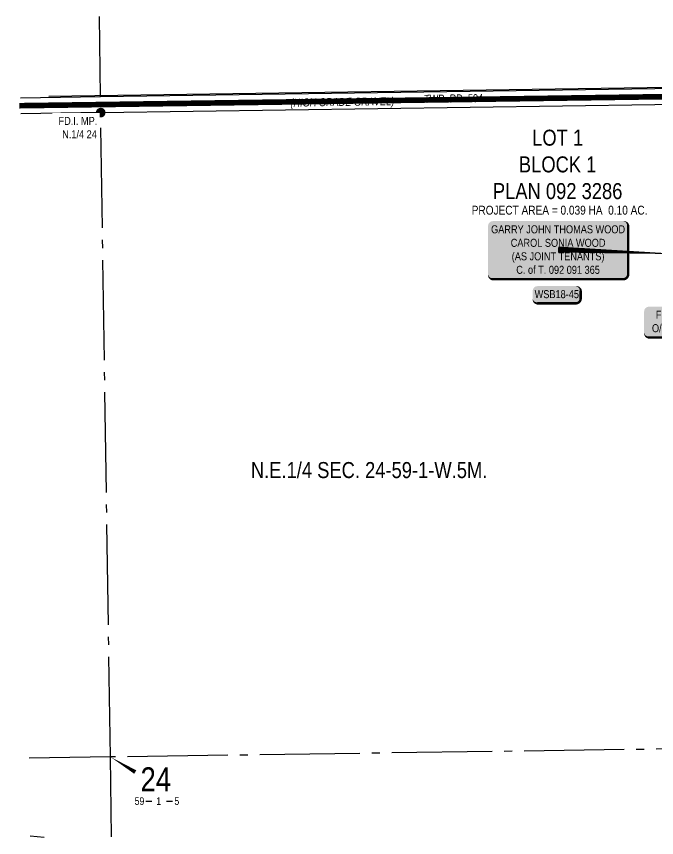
# Model space of a CAD drawing. Extents: x 57693 to 70573, y 5994359 to 6008381.
# Drawn here: x 64283 to 65082, y 5994359 to 5995384 of the extents above; entities that cross this region are included whole.
import ezdxf
from ezdxf.enums import TextEntityAlignment as Align

# ---------------------------------------------------------------- set-up
doc = ezdxf.new("R2010")
doc.units = 0
doc.header["$LTSCALE"] = 5
doc.linetypes.add('foc-QUARTERLINE', pattern=[33, 25, -3, 2, -3])
for name, color, linetype in [('10', 1, 'Continuous'), ('44', 7, 'Continuous'), ('9', 3, 'Continuous'), ('AS-OWNER', 7, 'Continuous'), ('AS-POWER', 104, 'foc-POWER'), ('AS-POWER-T', 104, 'Continuous'), ('AS-ROADS', 254, 'Continuous'), ('C-SYMBOL', 7, 'Continuous'), ('L-AREAREQUIRED', 7, 'Continuous'), ('L-MON', 1, 'Continuous'), ('L-QSEC', 8, 'foc-QUARTERLINE'), ('L-ROAD-T', 7, 'Continuous'), ('L-SEC', 7, 'Continuous'), ('L-SECLBL', 7, 'Continuous'), ('P-APEX RECON-LINE LIST', 240, 'Continuous')]:
    doc.layers.add(name, color=color, linetype=linetype)
doc.layers.add('T-TEXT', color=48, linetype='Continuous', lineweight=18)
doc.styles.add('1.8', font='ARIALN.TTF', dxfattribs={"height": 2})
doc.styles.add('100L', font='ARIALN.TTF', dxfattribs={"height": 11})
doc.styles.add('175L', font='ARIALN.TTF', dxfattribs={"height": 10})
doc.styles.add('80', font='ARIALN.TTF', dxfattribs={"height": 10})
doc.styles.add('80L', font='ARIALN.TTF', dxfattribs={"height": 10})
doc.styles.add('80LS', font='ARIALNI.TTF', dxfattribs={"height": 10})
doc.styles.add('foc-LtypeFont', font='ARIALN.TTF', dxfattribs={"height": 7.35})
doc.styles.add('SIMPLEX', font='ARIALN.TTF')
doc.linetypes.add('foc-POWER', pattern='A,6,-1,["P",foc-LtypeFont,S=0.2,R=0,X=-0.625,Y=-0.75],-1.24,4', length=12.24)

# ---------------------------------------------------------------- blocks, each defined once
blk = doc.blocks.new('fdia')
at = {"color": 255, "const_width": 1}
blk.add_lwpolyline([(-0.5, 0, 1), (0.5, 0, 1)], format="xyb", close=True, dxfattribs=at)
blk = doc.blocks.new('Fdiaa')
blk.add_blockref('fdia', (0, 0))
blk = doc.blocks.new('fdib')
at = {"color": 1, "const_width": 1.6}
blk.add_lwpolyline([(-0.4, 0, 1), (0.4, 0, 1)], format="xyb", close=True, dxfattribs=at)
at = {"color": 1}
blk.add_circle((0, 0), 0.8, dxfattribs=at)
blk = doc.blocks.new('Fdibb')
blk.add_blockref('fdib', (0, 0))
blk = doc.blocks.new('fdicc')
for name in ['Fdibb', 'Fdiaa']:
    blk.add_blockref(name, (0, 0))
blk = doc.blocks.new('FDI')
blk.add_blockref('fdicc', (0, 0))
blk = doc.blocks.new('L-SECLBL')
at = {"layer": '9', "color": 7}
for p, q in [((-5.1, -27.8), (-12.3, -27.8)), ((20.7, -27.8), (13.5, -27.8))]:
    blk.add_line(p, q, dxfattribs=at)
at = {"layer": '10', "color": 2, "style": 'SIMPLEX'}
blk.add_attdef('SEC', text='', height=30, dxfattribs=at).set_placement((0, 0), align=Align.MIDDLE)
at = {"layer": '10', "color": 5, "style": '80L'}
blk.add_attdef('TWP', text='', height=9.5, dxfattribs=at).set_placement((-14.4, -27.4), align=Align.MIDDLE_RIGHT)
blk.add_attdef('RGE', text='', height=9.5, dxfattribs=at).set_placement((3.6, -27.4), align=Align.MIDDLE_CENTER)
blk.add_attdef('MER', text='', height=9.5, dxfattribs=at).set_placement((23.2, -27.4), align=Align.MIDDLE_LEFT)
blk = doc.blocks.new('*U430')
h = blk.add_hatch(color=59)
edge = h.paths.add_edge_path()
edge.add_line((-81.5, -37), (81.5, -37))
edge.add_arc((81.5, -31), 6, 270, 360)
edge.add_line((87.5, -31), (87.5, 29.5))
edge.add_arc((81.5, 29.5), 6, 0, 90)
edge.add_line((81.5, 35.5), (-81.5, 35.5))
edge.add_arc((-81.5, 29.5), 6, 90, 180)
edge.add_line((-87.5, 29.5), (-87.5, -31))
edge.add_arc((-81.5, -31), 6, 180, 270)
at = {"color": 1, "flags": 128}
blk.add_lwpolyline([(-81.5, -37, 3, 3, 0), (81.5, -37, 3, 3, 0.414214), (87.5, -31, 3, 3, 0), (87.5, 29.5, 3, 0, 0.414214), (81.5, 35.5, 0, 0, 0), (-81.5, 35.5, 0, 0, 0.414214), (-87.5, 29.5, 0, 0, 0), (-87.5, -31, 0, 3, 0.414214)], format="xyseb", close=True, dxfattribs=at)
blk.add_lwpolyline([(156.5, -5.8, 0, 7.5, 0), (0, 0, 0, 0, 0)], format="xyseb", dxfattribs=at)
at = {"color": 1, "style": '80'}
blk.add_attdef('ENTER_TEXT_001', (-36, -5), '', height=10, dxfattribs=at)
blk = doc.blocks.new('*U436')
at = {"true_color": 0xffffa8}
h = blk.add_hatch(color=51, dxfattribs=at)
edge = h.paths.add_edge_path()
edge.add_line((-24, -11.5), (24, -11.5))
edge.add_arc((24, -5.5), 6, 270, 360)
edge.add_line((30, -5.5), (30, 4))
edge.add_arc((24, 4), 6, 0, 90)
edge.add_line((24, 10), (-24, 10))
edge.add_arc((-24, 4), 6, 90, 180)
edge.add_line((-30, 4), (-30, -5.5))
edge.add_arc((-24, -5.5), 6, 180, 270)
at = {"color": 240, "flags": 128}
blk.add_lwpolyline([(-24, -11.5, 3, 3, 0), (24, -11.5, 3, 3, 0.414214), (30, -5.5, 3, 3, 0), (30, 4, 3, 0, 0.414214), (24, 10, 0, 0, 0), (-24, 10, 0, 0, 0.414214), (-30, 4, 0, 0, 0), (-30, -5.5, 0, 3, 0.414214)], format="xyseb", close=True, dxfattribs=at)
for points in [[(-24.7, -8.4, 0, 10, 0), (0, 0, 5, 5, 0)], [(21, -6.9, 0, 10, 0), (0, 0, 5, 5, 0)]]:
    blk.add_lwpolyline(points, format="xyseb", dxfattribs=at)
at = {"color": 4, "style": '80'}
blk.add_attdef('OTHER_001', (-14.7, -5), '', height=10, dxfattribs=at)
blk = doc.blocks.new('*U2073')
h = blk.add_hatch(color=255)
edge = h.paths.add_edge_path()
edge.add_line((-51.5, -20), (51.5, -20))
edge.add_arc((51.5, -14), 6, 270, 360)
edge.add_line((57.5, -14), (57.5, 12.5))
edge.add_arc((51.5, 12.5), 6, 0, 90)
edge.add_line((51.5, 18.5), (-51.5, 18.5))
edge.add_arc((-51.5, 12.5), 6, 90, 180)
edge.add_line((-57.5, 12.5), (-57.5, -14))
edge.add_arc((-51.5, -14), 6, 180, 270)
at = {"color": 104, "flags": 128}
blk.add_lwpolyline([(-51.5, -20, 3, 3, 0), (51.5, -20, 3, 3, 0.414214), (57.5, -14, 3, 3, 0), (57.5, 12.5, 3, 0, 0.414214), (51.5, 18.5, 0, 0, 0), (-51.5, 18.5, 0, 0, 0.414214), (-57.5, 12.5, 0, 0, 0), (-57.5, -14, 0, 3, 0.414214)], format="xyseb", close=True, dxfattribs=at)
blk.add_lwpolyline([(99.1, 11.1, 0, 7.5, 0), (0, 0, 0, 0, 0)], format="xyseb", dxfattribs=at)
at = {"color": 104, "style": '80'}
blk.add_attdef('ENTER_TEXT_001', (-26.8, -4.9), '', height=10, dxfattribs=at)

msp = doc.modelspace()

# ---------------------------------------------------------------- linework, layer by layer
at = {"layer": '44'}
msp.add_lwpolyline([(64317.32, 5994359.409), (64300.049, 5994361.129)], dxfattribs=at)
at = {"layer": 'AS-POWER', "flags": 128}
msp.add_lwpolyline([(64323.312, 5995284.604), (65127.648, 5995296.131), (65465.73, 5995299.95)], dxfattribs=at)
at = {"layer": 'AS-ROADS', "const_width": 7, "flags": 128}
msp.add_lwpolyline([(64286.341, 5995272.512), (65204.031, 5995285.369), (66188.427, 5995297.671)], dxfattribs=at)
at = {"layer": 'L-QSEC', "flags": 128}
for points in [[(64387.783, 5995283.996), (64386.412, 5995383.912)], [(64400.189, 5994460.057), (64388.073, 5995263.893)], [(65206.534, 5994471.487), (64400.191, 5994459.963)], [(64400.191, 5994459.963), (64298.584, 5994458.511)], [(64401.696, 5994360.142), (64400.189, 5994460.057)]]:
    msp.add_lwpolyline(points, dxfattribs=at)
at = {"layer": 'L-SEC', "flags": 128}
for points in [[(64387.783, 5995283.996), (65194.767, 5995295.653)], [(64287.882, 5995282.542), (64387.797, 5995283.99)], [(64388.073, 5995263.893), (65195.057, 5995275.55)], [(64388.073, 5995263.893), (64288.185, 5995262.445)]]:
    msp.add_lwpolyline(points, dxfattribs=at)
at = {"layer": 'L-SECLBL', "flags": 128}
msp.add_lwpolyline([(64400.189, 5994460.057, 0, 4.996, 0), (64431.174, 5994441.13, 0, 0, 0)], format="xyseb", dxfattribs=at)

# ---------------------------------------------------------------- block references
at = {"layer": 'AS-OWNER'}
ref = msp.add_blockref('*U430', (64958.937, 5995093.042), dxfattribs=dict(at, xscale=0.999252397, yscale=0.999252397, zscale=0.999252397, rotation=359.9999884413987))
ref.add_attrib('ENTER_TEXT_001', 'GARRY JOHN THOMAS WOOD', (64875.306, 5995113.29), dxfattribs={"layer": '0', "color": 1, "height": 9.99252, "rotation": 359.999988, "style": '80'})
ref.add_attrib('ENTER_TEXT_002', 'CAROL SONIA WOOD', (64899.827, 5995096.459), dxfattribs={"layer": '0', "color": 1, "height": 9.99252, "rotation": 359.999988, "style": '80'})
ref.add_attrib('ENTER_TEXT_003', '(AS JOINT TENANTS)', (64901.071, 5995079.627), dxfattribs={"layer": '0', "color": 1, "height": 9.99252, "rotation": 359.999988, "style": '80'})
ref.add_attrib('ENTER_TEXT_004', 'C. of T. 092 091 365', (64906.712, 5995062.796), dxfattribs={"layer": '0', "color": 1, "height": 9.99252, "rotation": 359.999988, "style": '80'})
at = {"layer": 'AS-POWER-T'}
ref = msp.add_blockref('*U2073', (65123.77, 5995003.331), dxfattribs=dict(at, xscale=0.999252397, yscale=0.999252397, zscale=0.999252397))
ref.add_attrib('ENTER_TEXT_001', 'FORTIS 3-WIRE', (65080.989, 5995006.747), dxfattribs={"layer": '0', "color": 104, "height": 9.99252, "style": '80'})
ref.add_attrib('ENTER_TEXT_002', 'O/H POWER LINE', (65076.084, 5994989.916), dxfattribs={"layer": '0', "color": 104, "height": 9.99252, "style": '80'})
at = {"layer": 'L-MON', "xscale": 4.999999999999972, "yscale": 4.999999999999972, "zscale": 4.999999999999972}
msp.add_blockref('FDI', (64388.073, 5995263.893), dxfattribs=at)
at = {"layer": 'L-SECLBL', "xscale": 0.999252397, "yscale": 0.999252397, "zscale": 0.999252397}
msp.add_blockref('L-SECLBL', (64456.851, 5994432.313), dxfattribs=at).add_auto_attribs({'SEC': '24', 'TWP': '59', 'RGE': '1', 'MER': '5'})
at = {"layer": 'P-APEX RECON-LINE LIST'}
ref = msp.add_blockref('*U436', (64957.169, 5995037.414), dxfattribs=dict(at, xscale=0.999252397, yscale=0.999252397, zscale=0.999252397, rotation=359.9999884413987))
ref.add_attrib('OTHER_001', 'WSB18-45', (64929.655, 5995032.415), dxfattribs={"layer": '0', "color": 4, "height": 9.9925, "rotation": 359.999988, "style": '80'})

# ---------------------------------------------------------------- texts
at = {"layer": 'C-SYMBOL', "color": 3, "style": '175L'}
msp.add_text('N.E.1/4 SEC. 24-59-1-W.5M.', height=19.98505, rotation=359.999988, dxfattribs=at).set_placement((64723.081, 5994801.95), align=Align.BOTTOM_CENTER)
at = {"layer": 'C-SYMBOL', "color": 3, "insert": (64958.369, 5995242.615), "char_height": 19.98505, "width": 160.76185, "attachment_point": 2, "rotation": 359.999988, "style": '175L'}
msp.add_mtext('LOT 1\\PBLOCK 1\\PPLAN 092 3286', dxfattribs=at)
at = {"layer": 'L-AREAREQUIRED', "color": 5, "style": '100L'}
msp.add_text('PROJECT AREA = 0.039 HA  0.10 AC.', height=10.99178, rotation=359.999988, dxfattribs=at).set_placement((64960.753, 5995133.387), align=Align.BOTTOM_CENTER)
at = {"layer": 'L-ROAD-T', "style": '80L'}
msp.add_text('TWP. RD. 594', height=9.98505, rotation=0.820202, dxfattribs=at).set_placement((64828.638, 5995281.556), align=Align.MIDDLE_CENTER)
at = {"layer": 'T-TEXT', "style": '80LS'}
msp.add_text('(HIGH GRADE GRAVEL)', height=9.99252, rotation=0.820202, dxfattribs=at).set_placement((64689.633, 5995277.232), align=Align.MIDDLE_CENTER)

# ---------------------------------------------------------------- next in the draw order: texts
at = {"layer": 'L-MON', "insert": (64332.743, 5995258.511), "char_height": 9.99252, "attachment_point": 1, "style": '1.8', "bg_fill": 2}
msp.add_mtext_dynamic_manual_height_columns('\\pi2.6759;FD.I. MP.\\P\\pi7.2155;N.1/4 24', width=49.0737, gutter_width=10, heights=[0], dxfattribs=at)

doc.saveas('drawing.dxf')
